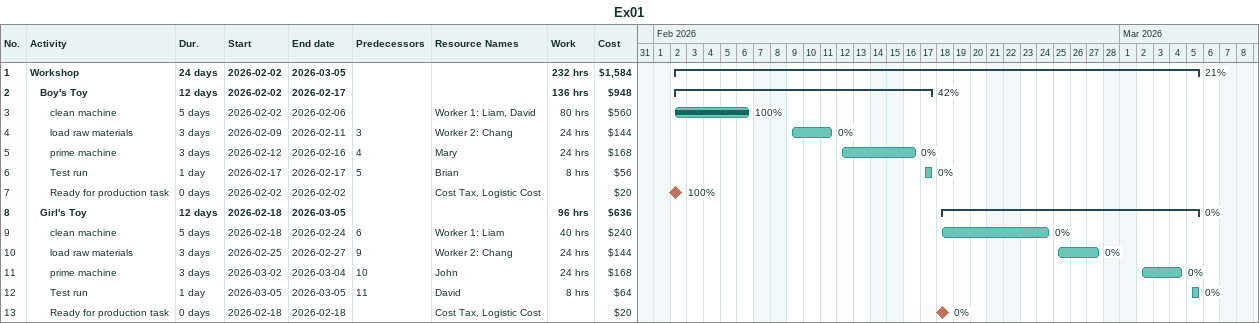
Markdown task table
Ex01

| ID | Level | Task | Duration | Start | Finish | Predecessors | Resources | % complete | Work (h) | Cost ($) |
|---|---|---|---|---|---|---|---|---|---|---|
| 1 | 1 | **Workshop** | 24d | 2026-02-02 | 2026-03-05 |  |  | 21 | 232 | 1584 |
| 2 | 2 | **Boy's Toy** | 12d | 2026-02-02 | 2026-02-17 |  |  | 42 | 136 | 948 |
| 3 | 3 | clean machine | 5d | 2026-02-02 | 2026-02-06 |  | Worker 1: Liam, David | 100 | 80 | 560 |
| 4 | 3 | load raw materials | 3d | 2026-02-09 | 2026-02-11 | 3 | Worker 2: Chang | 0 | 24 | 144 |
| 5 | 3 | prime machine | 3d | 2026-02-12 | 2026-02-16 | 4 | Mary | 0 | 24 | 168 |
| 6 | 3 | Test run | 1d | 2026-02-17 | 2026-02-17 | 5 | Brian | 0 | 8 | 56 |
| 7 | 3 | Ready for production task | 0d | 2026-02-02 | 2026-02-02 |  | Cost Tax, Logistic Cost | 100 |  | 20 |
| 8 | 2 | **Girl's Toy** | 12d | 2026-02-18 | 2026-03-05 |  |  | 0 | 96 | 636 |
| 9 | 3 | clean machine | 5d | 2026-02-18 | 2026-02-24 | 6 | Worker 1: Liam | 0 | 40 | 240 |
| 10 | 3 | load raw materials | 3d | 2026-02-25 | 2026-02-27 | 9 | Worker 2: Chang | 0 | 24 | 144 |
| 11 | 3 | prime machine | 3d | 2026-03-02 | 2026-03-04 | 10 | John | 0 | 24 | 168 |
| 12 | 3 | Test run | 1d | 2026-03-05 | 2026-03-05 | 11 | David | 0 | 8 | 64 |
| 13 | 3 | Ready for production task | 0d | 2026-02-18 | 2026-02-18 |  | Cost Tax, Logistic Cost | 0 |  | 20 |
